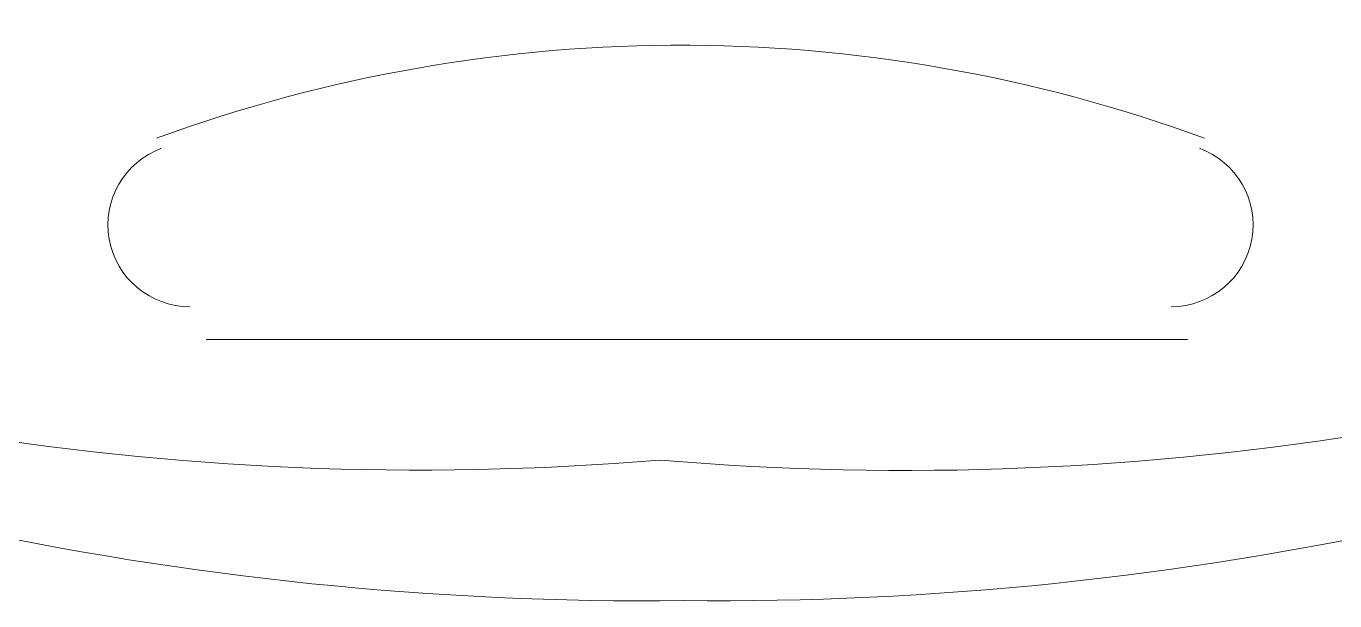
# Model space of a CAD drawing. Header units: metres. Extents: x 81 to 650, y -25 to 177.
# Drawn here: x 176.2108 to 176.3086, y 36.948 to 36.991 of the extents above; entities that cross this region are included whole.
import ezdxf

# ---------------------------------------------------------------- set-up
doc = ezdxf.new("R2010")
doc.units = ezdxf.units.M
doc.layers.add('AMOBLAMIENTO', color=253, linetype='Continuous')
doc.layers.add('PDF2_Geometría', color=7, linetype='Continuous', true_color=0x525252)

# ---------------------------------------------------------------- blocks, each defined once
blk = doc.blocks.new('Silla 1')
at = {"layer": 'PDF2_Geometría', "color": 8, "linetype": 'Continuous', "lineweight": 9}
for points in [[(-646.0006019914027, -3780.733253559746, 0.2538010257354554), (-645.8115868988107, -3780.816237194282, 0.2538010257352337), (-645.6219518466187, -3780.733253559746)], [(-646.0027462690267, -3780.736602344281, 0.2278580694966209), (-645.8098134719706, -3780.826757382889, 0.2278580694966865), (-645.6173619689947, -3780.736602344281)]]:
    blk.add_lwpolyline(points, format="xyb", dxfattribs=at)
blk.add_lwpolyline([(-645.7721473190107, -3780.80720725649), (-645.8088313190107, -3780.80720725649), (-645.8455153190107, -3780.80720725649)], dxfattribs=at)
for centre, radius, start, end in [((-645.8100540686371, -3780.898917457289), 0.1137206110520996, 89.72536242461074, 110.1434163145405), ((-645.8100541693842, -3780.898917457289), 0.113720611052408, 69.85658368555413, 90.27463757543487), ((-645.8467381497242, -3780.798647637327), 0.00611396571864655, 110.1486469400844, 270.0000887114539), ((-645.7733701095434, -3780.798647676746), 0.006113979742954581, 269.9999112796874, 69.85135307484961)]:
    blk.add_arc(centre, radius, start, end, dxfattribs=at)

msp = doc.modelspace()

# ---------------------------------------------------------------- block references
at = {"layer": 'AMOBLAMIENTO', "color": 1, "linetype": 'Continuous'}
msp.add_blockref('Silla 1', (822.0697334152132, 3817.774779757025), dxfattribs=at)

doc.saveas('drawing.dxf')
